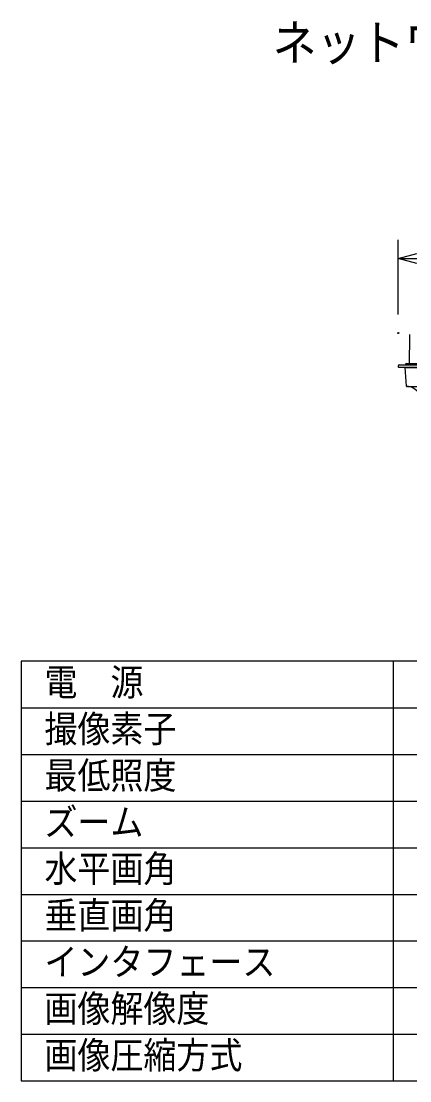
# Model space of a CAD drawing. Units: millimetres, scale not verified. Extents: x -63 to 63, y -56 to 57.
# Drawn here: x -62.5 to -20.8, y -56.4 to 57.3 of the extents above; entities that cross this region are included whole.
import ezdxf
from ezdxf.enums import TextEntityAlignment as Align

# ---------------------------------------------------------------- set-up
doc = ezdxf.new("R2010")
doc.units = ezdxf.units.MM
doc.header["$LTSCALE"] = 0.189787
doc.header["$PDMODE"] = 32
doc.header["$PDSIZE"] = 0.0949
doc.linetypes.add('CHAIN2', pattern=[12, 9, -1, 1, -1])
for name, color, linetype in [('0-0_GAIKEI', 1, 'Continuous'), ('0-1_KIJUN', 7, 'CHAIN2'), ('0-3_MOJI1', 2, 'Continuous'), ('0-4_WAKU', 1, 'Continuous')]:
    doc.layers.add(name, color=color, linetype=linetype)
doc.styles.add('ＭＳ ゴシック', font='')
doc.styles.get('ＭＳ ゴシック').set_extended_font_data('MS Gothic')

# ---------------------------------------------------------------- blocks, each defined once
blk = doc.blocks.new('_OPEN30')
at = {"layer": '0-1_KIJUN', "linetype": 'Continuous'}
blk.add_line((0, 0), (-1, 0), dxfattribs=at)
blk.add_lwpolyline([(-1, 0.26795), (0, 0), (-1, -0.26795)], dxfattribs=at)

msp = doc.modelspace()

# ---------------------------------------------------------------- linework, layer by layer
at = {"layer": '0-0_GAIKEI', "color": 3}
msp.add_line((-22.0023, 25.8348), (-22.0023, 33.8348), dxfattribs=at)
at = {"layer": '0-0_GAIKEI'}
for p, q in [((-20.7806, 23.477), (-20.8312, 20.5762)), ((-20.7647, 23.4806), (-20.7608, 23.6889)), ((-20.7646, 23.477), (-20.7647, 23.4806)), ((-21.2497, 20.4288), (-21.2497, 20.4262))]:
    msp.add_line(p, q, dxfattribs=at)
at = {"layer": '0-0_GAIKEI', "color": 7}
for p, q in [((-22.0023, 20.3279), (-22.0041, 20.227)), ((-21.9541, 20.1762), (-7.6845, 20.1762)), ((-21.9024, 20.4262), (-7.7299, 20.4262)), ((-21.116, 18.1341), (-21.2541, 20.1562)), ((-21.1438, 20.1562), (-21.1441, 20.1762))]:
    msp.add_line(p, q, dxfattribs=at)
at = {"layer": '0-0_GAIKEI'}
msp.add_lwpolyline([(-21.0997, 20.5762), (-8.4343, 20.5762), (-7.6085, 20.5762)], dxfattribs=at)
at = {"layer": '0-0_GAIKEI', "color": 7}
for points in [[(-21.2541, 20.1562), (-8.2988, 20.1562), (-7.4541, 20.1562)], [(-21.0131, 18.114), (-8.4279, 18.114), (-7.702, 18.114)]]:
    msp.add_lwpolyline(points, dxfattribs=at)
at = {"layer": '0-0_GAIKEI'}
for centre, radius, start, end in [((-20.7306, 23.4762), 0.05, 132.02948, 178.99993), ((-21.0997, 20.4262), 0.15, 90, 179)]:
    msp.add_arc(centre, radius, start, end, dxfattribs=at)
at = {"layer": '0-0_GAIKEI', "color": 7}
for centre, radius, start, end in [((-21.9541, 20.2262), 0.05, 179, 270), ((-21.9024, 20.3262), 0.1, 90, 179), ((-21.0861, 18.1362), 0.03, 183.90689, 269.44934), ((-21.1008, 16.6062), 1.5, 29.99755, 89.44939)]:
    msp.add_arc(centre, radius, start, end, dxfattribs=at)
at = {"layer": '0-1_KIJUN'}
msp.add_point((-22.0023, 23.8348), dxfattribs=at)
at = {"layer": '0-4_WAKU', "color": 4}
for p, q in [((62.5001, -11.3667), (-62.5001, -11.3667)), ((-62.5001, -11.3667), (-62.5001, -56.3667)), ((-22.5, -56.3667), (-22.5, -11.3667)), ((-62.5001, -56.3667), (62.5001, -56.3667))]:
    msp.add_line(p, q, dxfattribs=at)
at = {"layer": '0-4_WAKU'}
for p, q in [((-62.5001, -16.3667), (62.5001, -16.3667)), ((-62.5001, -21.3667), (62.5001, -21.3667)), ((-62.5001, -26.3667), (62.5001, -26.3667)), ((-62.5001, -31.3667), (62.5001, -31.3667)), ((-62.5001, -36.3667), (62.5001, -36.3667)), ((-62.5001, -41.3667), (62.5001, -41.3667)), ((-62.5001, -46.3667), (62.5001, -46.3667)), ((-62.5001, -51.3667), (62.5001, -51.3667))]:
    msp.add_line(p, q, dxfattribs=at)

# ---------------------------------------------------------------- block references
at = {"layer": '0-0_GAIKEI', "xscale": 2, "yscale": 2, "rotation": 180}
msp.add_blockref('_OPEN30', (-22.0023, 31.8348), dxfattribs=at)

# ---------------------------------------------------------------- texts
at = {"layer": '0-3_MOJI1', "style": 'ＭＳ ゴシック', "width": 0.9}
for s, height, p in [('ネットワークカメラ', 3.849, (-35.5, 51.8932)), ('電\u3000源', 2.886, (-60.0001, -15.9218)), ('撮像素子', 2.886, (-60.0001, -20.9218)), ('最低照度', 2.886, (-60.0001, -25.9218)), ('ズーム', 2.886, (-60.0001, -30.9218)), ('水平画角', 2.886, (-60.0001, -35.9218)), ('垂直画角', 2.886, (-60.0001, -40.9218)), ('インタフェース', 2.886, (-60.0001, -45.9218)), ('画像解像度', 2.886, (-60.0001, -50.9219)), ('画像圧縮方式', 2.886, (-60.0001, -55.9219))]:
    msp.add_text(s, height=height, dxfattribs=at).set_placement(p, align=Align.BOTTOM_LEFT)

doc.saveas('drawing.dxf')
